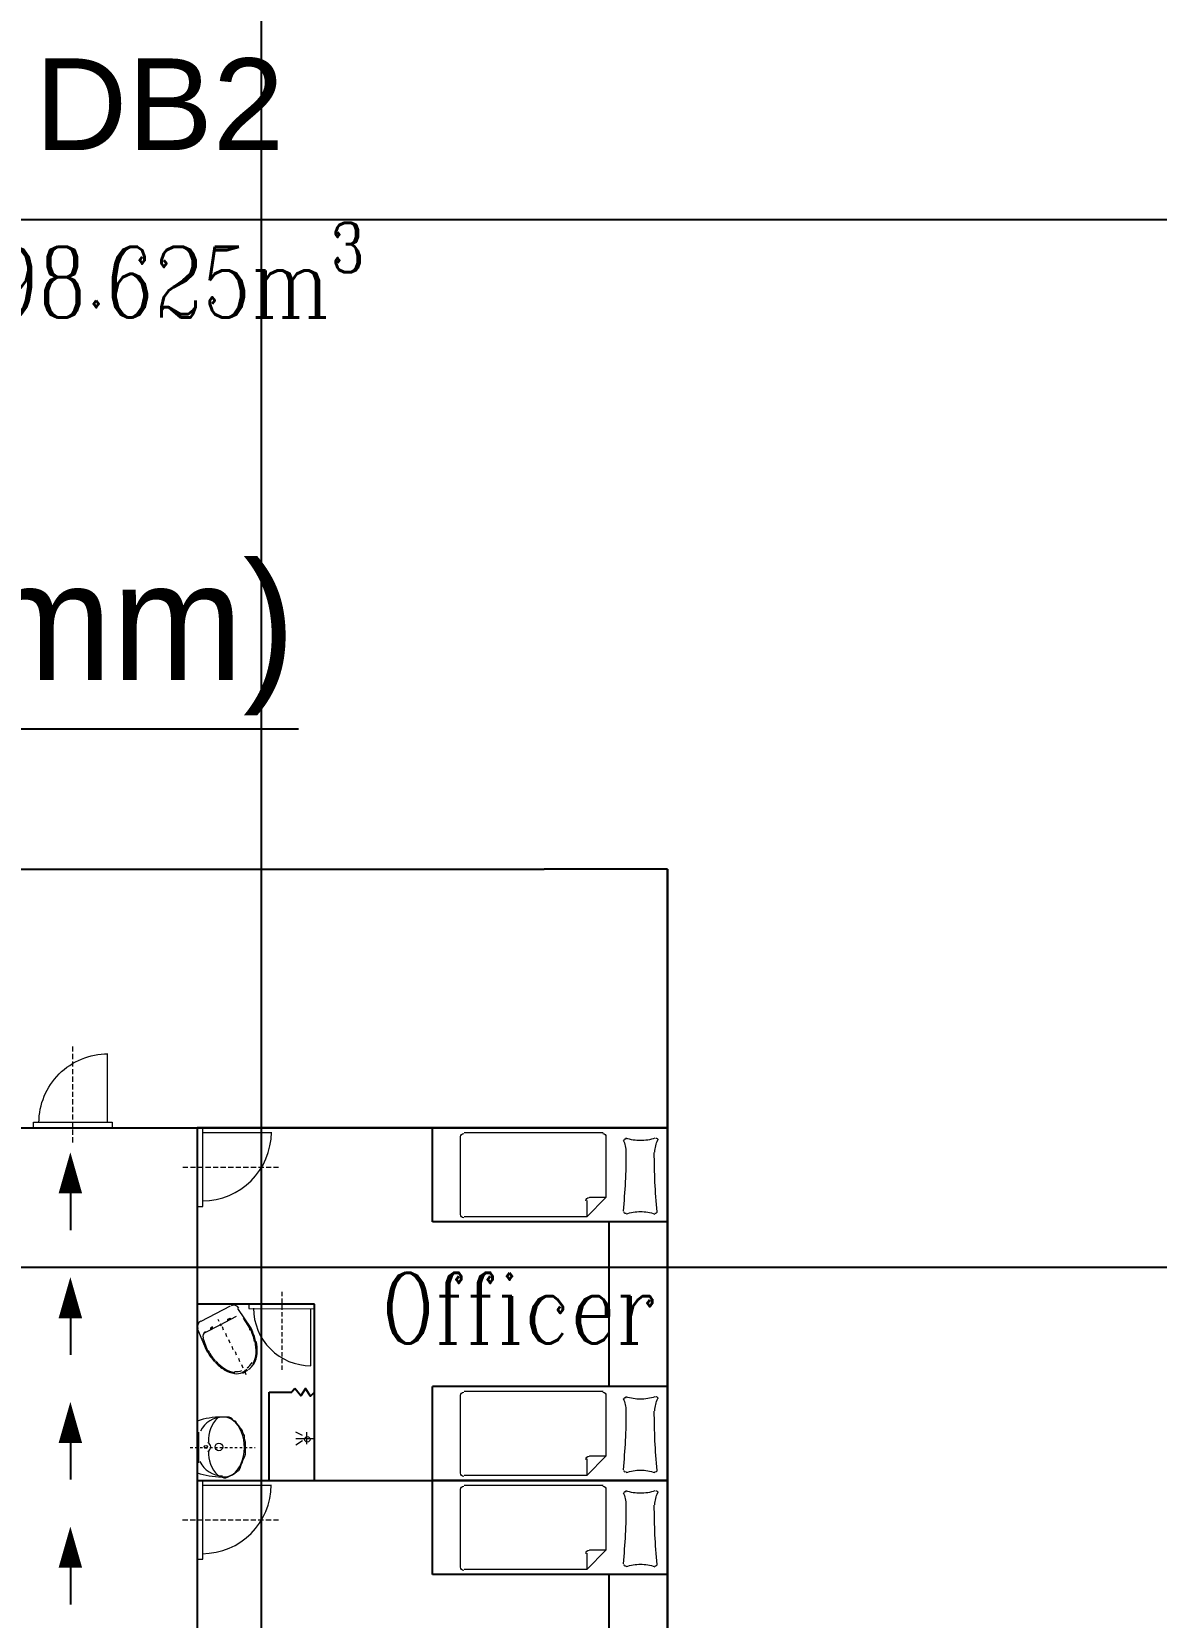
# Model space of a CAD drawing. Header units: millimetres. Extents: x -4 to 3776, y -4 to 4079.
# Drawn here: x 498 to 545.8, y 365.3 to 432.7 of the extents above; entities that cross this region are included whole.
import ezdxf
from ezdxf import colors
from ezdxf.entities.mleader import LeaderData, LeaderLine
from ezdxf.math import Vec2, Vec3

# ---------------------------------------------------------------- set-up
doc = ezdxf.new("R2010")
doc.units = ezdxf.units.MM
doc.linetypes.add('PDF_IMPORT', pattern=[1, 0.8, -0.2])
for name, color, linetype in [('BK_kedu', 255, 'Continuous'), ('DB2', 7, 'Continuous'), ('EDGE', 7, 'Continuous'), ('PDF_DOOR', 7, 'Continuous'), ('PDF_FUR', 7, 'Continuous'), ('PDF_SANITARY', 7, 'Continuous'), ('ROTATEDREFERENCEFRAME', 7, 'Continuous'), ('TEXT', 4, 'Continuous')]:
    doc.layers.add(name, color=color, linetype=linetype)
doc.layers.add('Sheet$GRID', color=254, linetype='Continuous', true_color=0xbebebe)
doc.styles.add('CHINESE', font='short.shx', dxfattribs={"bigfont": 'hzdxf.shx'})
doc.styles.add('ROMANC', font='ROMANC.shx', dxfattribs={"width": 0.8, "bigfont": 'HZDX.shx'})
doc.styles.get("Standard").update_dxf_attribs({"font": 'arial.ttf'})

# ---------------------------------------------------------------- blocks, each defined once
blk = doc.blocks.new('chuang')
at = {"color": 4, "lineweight": 25}
for p, q in [((3509.117, 3491.255), (3513.117, 3491.255)), ((3509.117, 3491.255), (3509.617, 3491.255)), ((3509.117, 3491.255), (3509.117, 3481.255)), ((3513.117, 3491.255), (3513.117, 3481.255)), ((3509.117, 3481.255), (3513.117, 3481.255))]:
    blk.add_line(p, q, dxfattribs=at)
at = {"layer": 'PDF_FUR', "lineweight": 0}
for points in [[(3512.064, 3490.683, -0.024346), (3509.542, 3490.801, 0.575625), (3509.475, 3490.723)], [(3512.593, 3489.37, 0.114684), (3512.077, 3489.492, 0.024287), (3509.561, 3489.367)]]:
    blk.add_lwpolyline(points, format="xyb", dxfattribs=at)
for points in [[(3512.752, 3488.641), (3510.144, 3488.641), (3509.327, 3487.824), (3509.327, 3482.608)], [(3510.028, 3487.824), (3509.327, 3487.824), (3510.144, 3488.641), (3510.144, 3487.94)], [(3512.908, 3482.608), (3512.908, 3488.524)], [(3509.444, 3482.453), (3512.752, 3482.453)]]:
    blk.add_lwpolyline(points, dxfattribs=at)
for centre, radius, start, end in [((3512.072, 3491.894), 1.171, 270.48309, 296.63104), ((3512.61, 3490.779), 0.0694, 340.96848, 100.68105), ((3507.665, 3490.108), 1.886, 359.76394, 19.0993), ((3507.665, 3490.108), 1.886, 340.97146, 0.3028), ((3514.454, 3490.108), 1.886, 160.97146, 180.3028), ((3514.454, 3490.108), 1.886, 179.76394, 199.0993), ((3509.531, 3489.473), 0.0595, 160.96848, 280.68105), ((3512.588, 3489.473), 0.0596, 259.39614, 19.09939), ((3512.732, 3488.505), 0.136, 359.99993, 90.00007), ((3510.008, 3487.921), 0.136, 269.99993, 0.00007), ((3509.424, 3482.589), 0.136, 179.99993, 270.00007), ((3512.732, 3482.589), 0.136, 269.99993, 0.00007)]:
    blk.add_arc(centre, radius, start, end, dxfattribs=at)
blk = doc.blocks.new('ma tong')
at = {"layer": 'PDF_SANITARY', "lineweight": 0}
for points in [[(3769.287, 3592.263), (3770.12, 3592.818), (3770.166, 3592.818)], [(3769.704, 3592.494), (3770.12, 3592.772), (3770.212, 3592.772)], [(3769.195, 3591.939), (3769.842, 3590.691)], [(3770.305, 3590.876), (3769.981, 3591.523), (3769.611, 3592.217)], [(3770.767, 3591.939), (3770.628, 3591.893)], [(3770.813, 3591.986), (3770.813, 3591.986)], [(3771.044, 3592.078), (3770.906, 3592.032)], [(3771.091, 3592.124), (3771.091, 3592.124)], [(3771.276, 3592.217), (3771.137, 3592.171)], [(3771.368, 3592.263), (3771.368, 3592.263)], [(3771.553, 3592.356), (3771.414, 3592.309)], [(3771.646, 3592.402), (3771.646, 3592.402)], [(3771.831, 3592.494), (3771.692, 3592.448)], [(3771.877, 3592.541), (3771.877, 3592.541)], [(3770.212, 3591.662), (3770.073, 3591.616)], [(3770.305, 3591.708), (3770.305, 3591.708)], [(3770.49, 3591.801), (3770.351, 3591.754)], [(3770.536, 3591.847), (3770.536, 3591.847)], [(3770.166, 3590.552), (3771.044, 3590.922), (3771.137, 3590.968)]]:
    blk.add_lwpolyline(points, dxfattribs=at)
for points in [[(3771.653, 3592.959, 0.106921), (3771.189, 3593.091, 0.074197), (3770.679, 3593.051)], [(3771.63, 3592.919, 0.106611), (3771.186, 3593.045, 0.074202), (3770.689, 3593.006)], [(3772.108, 3592.633), (3771.969, 3592.587, 0.061061), (3771.908, 3592.699)], [(3771.531, 3591.34, 0.074202), (3771.854, 3591.719, 0.106611), (3772.006, 3592.144)], [(3771.562, 3591.305, 0.074197), (3771.893, 3591.695, 0.106921), (3772.052, 3592.14)], [(3770.536, 3590.783), (3771.044, 3590.968), (3771.091, 3591.015, 0.053551), (3771.524, 3591.314)]]:
    blk.add_lwpolyline(points, format="xyb", dxfattribs=at)
for points in [[(3769.75, 3591.847), (3769.704, 3591.939), (3769.75, 3591.986), (3769.796, 3591.847)], [(3770.073, 3591.2), (3770.12, 3591.107), (3770.166, 3591.107), (3770.12, 3591.2)]]:
    blk.add_lwpolyline(points, close=True, dxfattribs=at)
at = {"layer": 'PDF_SANITARY', "linetype": 'PDF_IMPORT', "lineweight": 0, "ltscale": 0.103392}
blk.add_lwpolyline([(3770.027, 3591.57), (3769.75, 3591.431)], dxfattribs=at)
at = {"layer": 'PDF_SANITARY', "lineweight": 0}
for centre, radius, start, end in [((3771.252, 3590.529), 2.566, 102.96364, 115.22511), ((3771.252, 3590.529), 2.52, 102.96355, 115.22487), ((3771.16, 3592.194), 0.809, 36.03003, 58.41436), ((3771.16, 3592.194), 0.902, 36.02986, 58.50798), ((3771.484, 3592.379), 0.486, 23.01836, 36.98743), ((3771.53, 3592.332), 0.486, 17.1531, 31.12217), ((3771.53, 3592.332), 0.532, 17.14819, 31.12498), ((3769.403, 3592.101), 0.254, 122.08454, 206.87755), ((3771.16, 3592.194), 0.809, 355.72617, 18.1105), ((3771.16, 3592.194), 0.902, 355.63256, 18.11067), ((3769.865, 3593.211), 2.566, 298.91542, 311.17689), ((3770.05, 3590.807), 0.254, 207.26298, 292.056), ((3770.466, 3590.992), 0.208, 207.26336, 292.05408)]:
    blk.add_arc(centre, radius, start, end, dxfattribs=at)
blk = doc.blocks.new('xi shou tai')
at = {"layer": 'PDF_SANITARY', "lineweight": 0}
blk.add_lwpolyline([(3767.536, 3590.592, 0.078584), (3767.708, 3591.628), (3767.754, 3591.72), (3767.754, 3591.813), (3767.708, 3591.905), (3767.662, 3591.998), (3767.616, 3592.09), (3767.569, 3592.183), (3767.477, 3592.275), (3767.431, 3592.367), (3767.338, 3592.414), (3767.199, 3592.46), (3767.107, 3592.506), (3766.968, 3592.552), (3766.876, 3592.599), (3766.737, 3592.645), (3766.598, 3592.645), (3766.46, 3592.645), (3766.321, 3592.645), (3766.228, 3592.645), (3766.09, 3592.599), (3765.951, 3592.599), (3765.859, 3592.552), (3765.72, 3592.506), (3765.627, 3592.414), (3765.535, 3592.367), (3765.442, 3592.275), (3765.35, 3592.229), (3765.304, 3592.136), (3765.211, 3592.044), (3765.165, 3591.951), (3765.165, 3591.859), (3765.165, 3591.72), (3765.165, 3591.628, 0.087176), (3765.337, 3590.59)], format="xyb", dxfattribs=at)
at = {"layer": 'PDF_SANITARY', "linetype": 'PDF_IMPORT', "lineweight": 0, "ltscale": 0.138715}
blk.add_lwpolyline([(3766.46, 3590.287), (3766.46, 3593.061)], dxfattribs=at)
at = {"layer": 'PDF_SANITARY', "lineweight": 0}
blk.add_lwpolyline([(3767.107, 3590.657), (3765.812, 3590.657)], dxfattribs=at)
for centre, radius in [((3766.436, 3591.512), 0.162), ((3766.436, 3590.957), 0.0694)]:
    blk.add_circle(centre, radius, dxfattribs=at)
for centre, radius, start, end in [((3766.252, 3591.697), 1.087, 180.74147, 243.03426), ((3766.113, 3592.344), 1.272, 223.62659, 274.85598), ((3766.714, 3592.344), 1.272, 265.14402, 316.37341), ((3766.621, 3591.651), 1.04, 294.76834, 0.76366), ((3766.436, 3590.957), 0.208, 25.93747, 154.06253)]:
    blk.add_arc(centre, radius, start, end, dxfattribs=at)
for points in [[(3767.141, 3592.465), (3766.74, 3592.64), (3766.222, 3592.644), (3765.803, 3592.476)], [(3765.803, 3592.476), (3765.385, 3592.308), (3765.139, 3591.998), (3765.167, 3591.674)], [(3767.698, 3591.654), (3767.758, 3591.977), (3767.543, 3592.291), (3767.141, 3592.465)]]:
    blk.add_open_spline(points, degree=3, dxfattribs=at)
blk = doc.blocks.new('淋浴头')
at = {"layer": 'PDF_SANITARY', "lineweight": 0}
for points in [[(3767.647, 3591.431), (3768.387, 3591.431)], [(3767.925, 3591.663), (3767.925, 3591.154)], [(3768.11, 3591.524), (3768.387, 3591.709)], [(3768.11, 3591.293), (3768.387, 3591.154)]]:
    blk.add_lwpolyline(points, dxfattribs=at)
blk.add_circle((3767.902, 3591.455), 0.116, dxfattribs=at)
blk = doc.blocks.new('厕所')
at = {"color": 4, "lineweight": 25}
for p, q in [((3730.738, 3597.706), (3730.737, 3592.723)), ((3738.238, 3597.706), (3730.738, 3597.706)), ((3734.331, 3596.869), (3734.488, 3596.746)), ((3734.488, 3595.786), (3734.488, 3596.746)), ((3738.238, 3595.786), (3734.488, 3595.786))]:
    blk.add_line(p, q, dxfattribs=at)
blk.add_lwpolyline([(3734.488, 3597.706), (3734.649, 3597.544), (3734.326, 3597.325), (3734.646, 3597.132), (3734.331, 3596.869)], dxfattribs=at)
at = {"layer": 'PDF_DOOR', "lineweight": 0}
blk.add_lwpolyline([(3730.738, 3597.706), (3730.738, 3594.922), (3730.932, 3594.922), (3730.932, 3597.706)], close=True, dxfattribs=at)
blk.add_lwpolyline([(3730.932, 3597.544), (3733.359, 3597.544)], dxfattribs=at)
at = {"layer": 'PDF_DOOR', "linetype": 'PDF_IMPORT', "lineweight": 0, "ltscale": 0.231192}
blk.add_lwpolyline([(3730.22, 3596.314), (3733.618, 3596.314)], dxfattribs=at)
at = {"layer": 'PDF_DOOR', "lineweight": 0}
blk.add_arc((3730.916, 3597.56), 2.444, 270, 0, dxfattribs=at)
at = {"color": 4, "lineweight": 25, "rotation": 270}
blk.add_blockref('淋浴头', (145.033, 7365.307), dxfattribs=at)
at = {"color": 4, "lineweight": 25}
for name, p in [('ma tong', (-38.364, 2.177)), ('xi shou tai', (-29.621, 2.131))]:
    blk.add_blockref(name, p, dxfattribs=at)
blk = doc.blocks.new('men')
at = {"layer": 'PDF_DOOR', "lineweight": 0}
blk.add_lwpolyline([(3722.174, 3595.896), (3722.174, 3593.113), (3722.368, 3593.113), (3722.368, 3595.896)], close=True, dxfattribs=at)
blk.add_lwpolyline([(3722.368, 3595.734), (3724.796, 3595.734)], dxfattribs=at)
at = {"layer": 'PDF_DOOR', "linetype": 'PDF_IMPORT', "lineweight": 0, "ltscale": 0.231192}
blk.add_lwpolyline([(3721.656, 3594.504), (3725.055, 3594.504)], dxfattribs=at)
at = {"layer": 'PDF_DOOR', "lineweight": 0}
blk.add_arc((3722.352, 3595.751), 2.444, 270, 0, dxfattribs=at)
blk = doc.blocks.new('jiantou')
at = {"color": 1, "lineweight": 25}
blk.add_line((3589.241, 3590.602), (3590.797, 3590.602), dxfattribs=at)
blk.add_lwpolyline([(3587.49, 3590.602, 0, 1, 0), (3589.241, 3590.602, 1, 1, 0)], format="xyseb", dxfattribs=at)

msp = doc.modelspace()

# ---------------------------------------------------------------- linework, layer by layer
at = {"color": 4, "lineweight": 25}
for p, q in [((430.75, 397.102), (519.75, 397.102)), ((479.32, 397.102), (499.34, 397.102)), ((525, 397.102), (519.75, 397.102)), ((525, 344.602), (525, 397.102)), ((525, 397.102), (525, 382.102)), ((439.25, 386.102), (525, 386.102)), ((525, 386.102), (505, 386.102)), ((505, 386.102), (505, 371.102)), ((525, 386.102), (522.5, 386.102)), ((522.5, 382.102), (522.5, 375.102)), ((525, 382.102), (525, 367.102)), ((505, 371.102), (525, 371.102)), ((505, 371.102), (505, 356.102)), ((522.5, 367.102), (522.5, 360.102)), ((525, 367.102), (525, 352.102))]:
    msp.add_line(p, q, dxfattribs=at)
at = {"layer": 'EDGE', "color": 29}
msp.add_lwpolyline([(429.14, 424.739), (490.228, 424.739), (518.373, 424.739), (541.507, 424.739), (564.641, 424.739), (581.07, 424.739), (600.624, 424.739), (607.315, 424.739), (613.571, 424.739), (619.827, 424.739), (626.082, 424.739), (632.338, 424.739), (638.594, 424.739), (644.849, 424.739), (651.105, 424.739), (657.361, 424.739), (663.615, 424.763), (669.837, 425.394)], dxfattribs=at)
msp.add_lwpolyline([(429.14, 424.739), (490.228, 424.739), (518.373, 424.739), (541.507, 424.739), (564.641, 424.739), (581.07, 424.739), (600.624, 424.739), (607.315, 424.739), (613.571, 424.739), (619.827, 424.739), (626.082, 424.739), (632.338, 424.739), (638.594, 424.739), (644.849, 424.739), (651.105, 424.739), (657.361, 424.739), (663.615, 424.763), (669.837, 425.394)], dxfattribs=at)
at = {"layer": 'ROTATEDREFERENCEFRAME', "color": 255}
msp.add_line((0.007, 424.739), (725.479, 424.739), dxfattribs=at)
at = {"layer": 'Sheet$GRID'}
for points in [[(507.712, 608.276), (507.712, 0.013)], [(0.007, 380.177), (870.358, 380.177)]]:
    msp.add_lwpolyline(points, dxfattribs=at)
at = {"layer": 'TEXT', "color": 1}
msp.add_line((441.546, 403.072), (509.306, 403.072), dxfattribs=at)

# ---------------------------------------------------------------- block references
at = {"color": 4, "lineweight": 25, "xscale": -1.2, "yscale": 1.2, "zscale": 1.2, "rotation": 270}
msp.add_blockref('men', (-3813.702, -4080.507), dxfattribs=at)
at = {"color": 4, "lineweight": 25, "xscale": 1.2, "yscale": 1.2, "zscale": 1.2}
for p in [(-3961.604, -3928.981), (-3961.611, -3943.984)]:
    msp.add_blockref('men', p, dxfattribs=at)
at = {"color": 4, "lineweight": 25, "xscale": -1}
for name, p, rotation in [('chuang', (-2966.255, -3127.015), 269.9999999768065), ('jiantou', (4090.203, 3972.547), 90.00000000003588), ('jiantou', (4090.203, 3967.24), 90.00000000003588), ('chuang', (-2966.255, -3138.015), 269.9999999768065), ('jiantou', (4090.203, 3961.933), 90.00000000003588), ('chuang', (-2966.255, -3142.015), 269.9999999768065), ('jiantou', (4090.203, 3956.626), 90.00000000003588)]:
    msp.add_blockref(name, p, dxfattribs=dict(at, rotation=rotation))
at = {"color": 4, "lineweight": 25, "rotation": 269.9917801324008}
msp.add_blockref('厕所', (-3087.188, 4109.854), dxfattribs=at)

# ---------------------------------------------------------------- texts
at = {"color": 4, "lineweight": 25, "char_height": 3, "attachment_point": 1, "style": 'ROMANC'}
for s, insert in [('\\A1;{\\Fromanc,hzdx|c134;398.625m\\H0.7x;\\S3^ ;}', (494.118, 424.59)), ('{\\Fromanc,hzdx|c134;Officer}', (512.832, 379.931))]:
    msp.add_mtext(s, dxfattribs=dict(at, insert=insert))
at = {"layer": 'DB2', "color": 4}
msp.add_text('DB2 ', height=3.9042, dxfattribs=at).set_placement((498.086, 427.682))
at = {"layer": 'TEXT', "color": 3, "style": 'CHINESE'}
msp.add_text('C DECK(BL19500mm)', height=5, dxfattribs=at).set_placement((441.546, 405.149))

# ---------------------------------------------------------------- leaders
at = {"layer": 'BK_kedu'}
ml = msp.add_multileader_mtext('Standard', dxfattribs=at)
ml.set_content('', color=256)
ml.set_leader_properties()
ml.build(insert=Vec2(0, 0))
ml.multileader.update_dxf_attribs({"text_right_attachment_type": 6, "dogleg_length": 0.36, "arrow_head_size": 0.18})
ctx = ml.context
ctx.base_point, ctx.char_height, ctx.arrow_head_size, ctx.landing_gap_size, ctx.plane_origin = Vec3(3775.999, 4079.328), 0.18, 0.18, 0.09, Vec3(3774.639, 4079.328)
ctx.right_attachment = 6
notes = []
notes.append((ctx, [(0, (0, 0, 0), (0, 0), (1, 0), 1, [])]))
ctx.mtext.insert, ctx.mtext.flow_direction = Vec3(3776.089, 4079.418), 5
for ctx, leaders in notes:
    for number, flags, end, landing, length, lines in leaders:
        leader = LeaderData()
        leader.index, (leader.has_last_leader_line, leader.has_dogleg_vector, leader.attachment_direction) = number, flags
        leader.last_leader_point, leader.dogleg_vector, leader.dogleg_length = Vec3(end), Vec3(landing), length
        for number, points, colour, breaks in lines:
            line = LeaderLine()
            line.index, line.vertices, line.color, line.breaks = number, Vec3.list(points), colors.encode_raw_color(colour), breaks
            leader.lines.append(line)
        ctx.leaders.append(leader)

doc.saveas('drawing.dxf')
